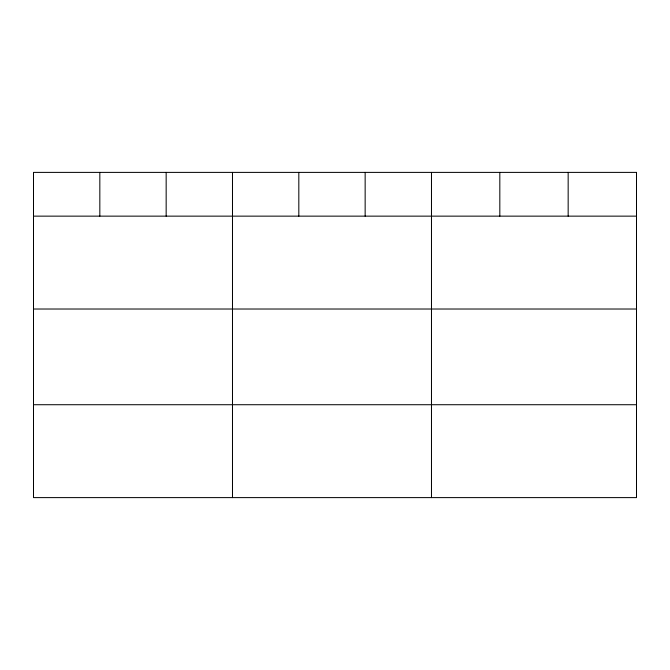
<?xml version="1.0" encoding="UTF-8"?>
<svg xmlns="http://www.w3.org/2000/svg" width="670" height="670" viewBox="0 0 670 670"><rect width="100%" height="100%" fill="white"/><g stroke="black" fill="none" stroke-linecap="round" stroke-linejoin="round"><path stroke-width="1" d="M33.5 216.142L636.5 216.142M33.5 309.021L636.5 309.021M33.5 404.722L636.5 404.722M568.16 172.391L568.16 216.142M499.82 172.391L499.82 216.142M431.48 172.391L431.48 497.609M365.15 172.391L365.15 216.142M298.82 172.391L298.82 216.142M232.49 172.391L232.49 497.609M166.16 172.391L166.16 216.142M99.83 172.391L99.83 216.142M636.5 172.391L33.5 172.391L33.5 497.609L636.5 497.609L636.5 172.391"/></g></svg>
